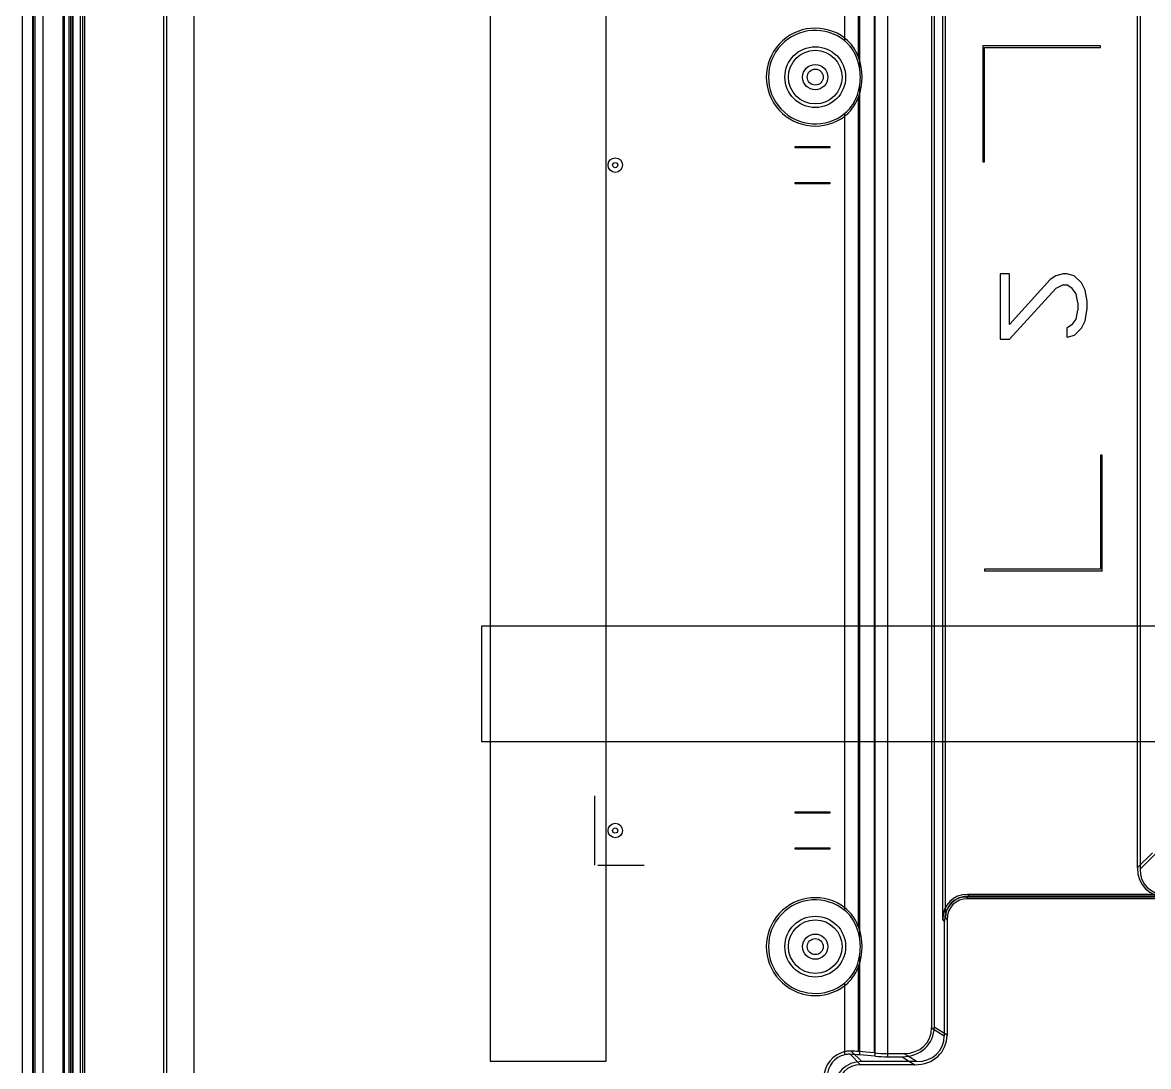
# Model space of a CAD drawing. Header units: inches. Extents: x 67335 to 69337, y -6743 to -3973.
# Drawn here: x 67597.3 to 67791.5, y -5389 to -5208.9 of the extents above; entities that cross this region are included whole.
import ezdxf

# ---------------------------------------------------------------- set-up
doc = ezdxf.new("R2010")
doc.units = ezdxf.units.IN
doc.header["$LTSCALE"] = 2.574606
doc.header["$MEASUREMENT"] = 0
doc.layers.get('0').update_dxf_attribs({"linetype": 'CONTINUOUS'})
doc.layers.add('02___PRT_ALL_AXES', color=7, linetype='CONTINUOUS')

msp = doc.modelspace()

# ---------------------------------------------------------------- linework, layer by layer
at = {"color": 7, "linetype": 'Continuous'}
for p, q in [((67599.4, -4653.14), (67599.4, -5474.66)), ((67600.8, -4654.04), (67600.8, -5474.66)), ((67599.2, -5474.66), (67599.2, -4656.04)), ((67604.3, -5474.66), (67604.3, -4656.04)), ((67604.5, -4656.04), (67604.5, -5474.66)), ((67605.37, -5474.66), (67605.37, -4660.95)), ((67605.58, -4661.07), (67605.58, -5474.66)), ((67605.91, -5474.66), (67605.91, -4661.26)), ((67607.3, -5462.65), (67607.3, -4665.54)), ((67607.72, -5452.2), (67607.72, -4666.51)), ((67608.06, -5452.2), (67608.06, -4666.51)), ((67622.17, -5446.03), (67622.17, -4697.25)), ((67626.9, -5446.14), (67626.9, -4697.25))]:
    msp.add_line(p, q, dxfattribs=at)
at = {"color": 5, "linetype": 'Continuous'}
msp.add_line((67606, -4661.31), (67606, -5474.66), dxfattribs=at)
at = {"linetype": 'Continuous'}
for p, q in [((67739.15, -5212.06), (67739.15, -4692.04)), ((67621.6, -4697.25), (67621.6, -5446.03)), ((67622.17, -5446.03), (67622.17, -4697.25)), ((67626.9, -5446.83), (67626.9, -4697.25)), ((67741.49, -5214.85), (67741.49, -5070.91)), ((67741.67, -5070.25), (67741.67, -5216.63)), ((67744.19, -5073.86), (67744.19, -5386.64)), ((67744.37, -5387.2), (67744.37, -5073.5)), ((67746.52, -5074.64), (67746.52, -5387.3)), ((67754.11, -5101.3), (67754.11, -5382.33)), ((67754.57, -5101.3), (67754.57, -5382.18)), ((67756.02, -5363.61), (67756.02, -5109.99)), ((67756.48, -5363.38), (67756.48, -5110.22)), ((67789.59, -5111.95), (67789.59, -5354.72)), ((67790.06, -5111.72), (67790.06, -5354.95)), ((67762.94, -5212.9), (67762.94, -5232.9)), ((67783.24, -5212.9), (67762.94, -5212.9)), ((67783.24, -5213.2), (67783.24, -5212.9)), ((67763.24, -5232.9), (67763.24, -5213.2)), ((67763.24, -5213.2), (67783.24, -5213.2)), ((67741.67, -5219.97), (67741.67, -5366.63)), ((67741.49, -5364.85), (67741.49, -5221.74)), ((67739.15, -5362.06), (67739.15, -5224.54)), ((67730.56, -5230.48), (67730.56, -5230.28)), ((67730.56, -5230.28), (67736.56, -5230.28)), ((67736.56, -5230.28), (67736.56, -5230.48)), ((67736.56, -5230.48), (67730.56, -5230.48)), ((67762.94, -5232.9), (67763.24, -5232.9)), ((67730.56, -5236.68), (67730.56, -5236.48)), ((67730.56, -5236.48), (67736.56, -5236.48)), ((67736.56, -5236.68), (67730.56, -5236.68)), ((67736.56, -5236.48), (67736.56, -5236.68)), ((67765.94, -5252.25), (67765.94, -5263.5)), ((67767.53, -5252.25), (67765.94, -5252.25)), ((67767.53, -5261), (67767.53, -5252.25)), ((67774.55, -5253.19), (67767.53, -5261)), ((67775.51, -5252.56), (67774.55, -5253.19)), ((67776.79, -5252.25), (67775.51, -5252.56)), ((67777.43, -5252.25), (67776.79, -5252.25)), ((67778.7, -5252.56), (67777.43, -5252.25)), ((67779.98, -5253.81), (67778.7, -5252.56)), ((67775.51, -5254.75), (67767.53, -5263.5)), ((67776.79, -5254.12), (67775.51, -5254.75)), ((67776.79, -5254.12), (67777.43, -5254.12)), ((67778.38, -5254.75), (67777.43, -5254.12)), ((67779.02, -5255.69), (67778.38, -5254.75)), ((67780.62, -5255.06), (67779.98, -5253.81)), ((67780.94, -5256.94), (67780.62, -5255.06)), ((67779.34, -5257.25), (67779.02, -5255.69)), ((67779.34, -5257.25), (67779.34, -5258.5)), ((67780.94, -5258.19), (67780.94, -5256.94)), ((67779.02, -5260.06), (67779.34, -5258.5)), ((67780.62, -5260.37), (67780.94, -5258.19)), ((67778.38, -5261), (67777.43, -5261.62)), ((67778.38, -5261), (67779.02, -5260.06)), ((67779.98, -5261.62), (67780.62, -5260.37)), ((67777.43, -5261.62), (67777.43, -5263.19)), ((67778.7, -5262.87), (67777.43, -5263.19)), ((67779.98, -5261.62), (67778.7, -5262.87)), ((67765.94, -5263.5), (67767.53, -5263.5)), ((67783.24, -5283.5), (67783.24, -5303.2)), ((67783.54, -5283.5), (67783.24, -5283.5)), ((67783.54, -5303.5), (67783.54, -5283.5)), ((67763.24, -5303.2), (67763.24, -5303.5)), ((67783.24, -5303.2), (67763.24, -5303.2)), ((67783.54, -5303.5), (67763.24, -5303.5)), ((67730.56, -5345.27), (67730.56, -5345.07)), ((67730.56, -5345.07), (67736.56, -5345.07)), ((67736.56, -5345.27), (67730.56, -5345.27)), ((67736.56, -5345.07), (67736.56, -5345.27)), ((67730.56, -5351.47), (67730.56, -5351.27)), ((67730.56, -5351.27), (67736.56, -5351.27)), ((67736.56, -5351.47), (67730.56, -5351.47)), ((67736.56, -5351.27), (67736.56, -5351.47)), ((67792.19, -5352.12), (67789.59, -5354.72)), ((67790.06, -5354.95), (67792.65, -5352.35)), ((67760.4, -5360.03), (67760.11, -5359.74)), ((67794.62, -5359.74), (67760.11, -5359.74)), ((67760.35, -5359.28), (67760.63, -5359.57)), ((67794.39, -5359.28), (67760.35, -5359.28)), ((68151.74, -5360.03), (67760.4, -5360.03)), ((67911.54, -5359.57), (67760.63, -5359.57)), ((67756.3, -5363.9), (67756.02, -5363.61)), ((67756.3, -5363.9), (67756.3, -5383.71)), ((67756.48, -5363.38), (67756.77, -5363.67)), ((67756.77, -5363.67), (67756.77, -5383.56)), ((67741.67, -5369.97), (67741.67, -5386.97)), ((67741.49, -5386.4), (67741.49, -5371.74)), ((67739.15, -5386.95), (67739.15, -5374.54)), ((67754.11, -5382.33), (67756.3, -5383.71)), ((67756.77, -5383.56), (67754.57, -5382.18)), ((67741.86, -5388.68), (67740.06, -5386.87)), ((67740.26, -5386.32), (67742.05, -5388.12)), ((67744.19, -5386.64), (67741.49, -5386.4)), ((67744.37, -5387.2), (67741.67, -5386.97)), ((67746.52, -5386.74), (67749.32, -5386.74)), ((67746.52, -5387.3), (67749.02, -5387.3)), ((67749.02, -5387.3), (67751.21, -5388.68)), ((67751.52, -5388.12), (67749.32, -5386.74)), ((67751.21, -5388.68), (67741.86, -5388.68)), ((67751.52, -5388.12), (67742.05, -5388.12))]:
    msp.add_line(p, q, dxfattribs=at)
at = {"color": 1}
for p, q in [((67677.99, -4756.05), (67677.99, -5388.03)), ((67697.99, -5388.03), (67697.99, -4756.05)), ((67676.54, -5332.96), (67676.54, -5312.96)), ((67676.54, -5312.96), (68960.54, -5312.96)), ((68960.54, -5332.96), (67676.54, -5332.96)), ((67677.99, -5388.03), (67697.99, -5388.03))]:
    msp.add_line(p, q, dxfattribs=at)
at = {"color": 6}
for p, q in [((67695.99, -5354.27), (67695.99, -5342.27)), ((67696.54, -5354.27), (67704.54, -5354.27))]:
    msp.add_line(p, q, dxfattribs=at)
at = {"linetype": 'Continuous'}
for centre, radius in [((67734.04, -5218.3), 5.24), ((67734.04, -5218.3), 4.63), ((67734.04, -5218.3), 2.18), ((67734.04, -5218.3), 1.38), ((67699.54, -5233.48), 1.25), ((67699.54, -5233.48), 0.45), ((67699.54, -5348.27), 1.25), ((67699.54, -5348.27), 0.45), ((67734.04, -5368.3), 5.24), ((67734.04, -5368.3), 4.63), ((67734.04, -5368.3), 2.18), ((67734.04, -5368.3), 1.38)]:
    msp.add_circle(centre, radius, dxfattribs=at)
for centre, radius, start, end in [((67734.04, -5218.3), 8.44, 52.6823, 307.3177), ((67734.04, -5218.3), 8.07, 50.6343, 309.3657), ((67734.04, -5368.3), 8.44, 52.6823, 307.3177), ((67734.04, -5368.3), 8.07, 50.6343, 309.3657)]:
    msp.add_arc(centre, radius, start, end, dxfattribs=at)
for centre, major_axis, ratio, start_param, end_param in [((67732, -5218.3), (10.12, 0), 0.979512, 5.928178, 6.638192), ((67732.07, -5218.3), (9.75, 0), 0.979512, -0.175434, 0.175434), ((67796.29, -5353.04), (5.29, 5.29), 0.774597, -3.800651, -2.482535), ((67795.83, -5353.51), (-4.56, -4.56), 0.774597, -0.659058, 0.659058), ((67761.79, -5365.05), (-4.56, 4.56), 0.774597, -0.659058, 0.659058), ((67762.08, -5365.34), (4.56, -4.56), 0.774597, 2.482535, 3.800651), ((67761.33, -5364.59), (-3.83, 3.83), 0.774597, -0.659058, 0.659058), ((67761.62, -5364.88), (-3.83, 3.83), 0.774597, -0.659058, 0.659058), ((67732, -5368.3), (10.12, 0), 0.979512, 5.928178, 6.638192), ((67732.07, -5368.3), (9.75, 0), 0.979512, -0.175434, 0.175434), ((67747.87, -5381.12), (5.94, -3.74), 0.825965, -0.918871, 0.480071), ((67748.34, -5381.42), (5.12, -3.23), 0.825965, -0.918871, 0.480071), ((67750.07, -5382.51), (5.94, -3.74), 0.825965, -0.918871, 0.480071), ((67750.53, -5382.8), (5.12, -3.23), 0.825965, -0.918871, 0.480071), ((67740.86, -5391.62), (3.98, -3.98), 0.889126, 2.62358, 3.868368), ((67740.57, -5391.33), (-3.34, 3.34), 0.889126, -0.522384, 0.726775), ((67739.15, -5390.79), (10.8, 0), 0.36397, 1.335251, 1.487007), ((67739.15, -5389.94), (10, 0), 0.36397, 1.335251, 1.46018), ((67746.52, -5383.1), (10, 0), 0.36397, -1.806341, -1.570796), ((67746.52, -5383.95), (9.2, 0), 0.36397, -1.806341, -1.570796), ((67742.68, -5393.44), (3.98, -3.98), 0.889126, 2.414818, 3.868368), ((67742.39, -5393.15), (3.34, -3.34), 0.889126, 2.414818, 3.868368)]:
    msp.add_ellipse(centre, major_axis=major_axis, ratio=ratio, start_param=start_param, end_param=end_param, dxfattribs=at)
for points, knots in [([(67741.49, -5214.85), (67741.31, -5214.4), (67740.91, -5213.54), (67740.12, -5212.44), (67739.48, -5211.84), (67739.15, -5211.59)], [0, 0, 0, 0, 0.360473, 0.693404, 1, 1, 1, 1]), ([(67741.67, -5216.63), (67741.56, -5215.99), (67741.2, -5214.77), (67740.33, -5213.22), (67739.55, -5212.39), (67739.15, -5212.06)], [0, 0, 0, 0, 0.370059, 0.706672, 1, 1, 1, 1]), ([(67739.15, -5224.54), (67739.56, -5224.2), (67740.34, -5223.36), (67741.21, -5221.8), (67741.56, -5220.6), (67741.67, -5219.97)], [0, 0, 0, 0, 0.299453, 0.63568, 1, 1, 1, 1]), ([(67739.15, -5225.01), (67739.49, -5224.76), (67740.12, -5224.15), (67740.91, -5223.04), (67741.32, -5222.2), (67741.49, -5221.74)], [0, 0, 0, 0, 0.310531, 0.643232, 1, 1, 1, 1]), ([(67741.49, -5364.85), (67741.31, -5364.4), (67740.91, -5363.54), (67740.12, -5362.44), (67739.48, -5361.84), (67739.15, -5361.59)], [0, 0, 0, 0, 0.360478, 0.693573, 1, 1, 1, 1]), ([(67741.67, -5366.63), (67741.56, -5365.99), (67741.2, -5364.77), (67740.33, -5363.22), (67739.55, -5362.39), (67739.15, -5362.06)], [0, 0, 0, 0, 0.370059, 0.706672, 1, 1, 1, 1]), ([(67739.15, -5374.54), (67739.56, -5374.2), (67740.34, -5373.36), (67741.21, -5371.8), (67741.56, -5370.6), (67741.67, -5369.97)], [0, 0, 0, 0, 0.299453, 0.63568, 1, 1, 1, 1]), ([(67739.15, -5375.01), (67739.49, -5374.76), (67740.12, -5374.15), (67740.91, -5373.04), (67741.32, -5372.2), (67741.49, -5371.74)], [0, 0, 0, 0, 0.310572, 0.643374, 1, 1, 1, 1]), ([(67740.26, -5386.32), (67740.13, -5386.32), (67739.88, -5386.32), (67739.51, -5386.35), (67739.27, -5386.39), (67739.15, -5386.42)], [0, 0, 0, 0, 0.342855, 0.676435, 1, 1, 1, 1]), ([(67740.06, -5386.87), (67739.95, -5386.87), (67739.75, -5386.87), (67739.44, -5386.9), (67739.25, -5386.93), (67739.15, -5386.95)], [0, 0, 0, 0, 0.345899, 0.678336, 1, 1, 1, 1])]:
    msp.add_open_spline(points, degree=3, knots=knots, dxfattribs=at)
at = {"layer": '02___PRT_ALL_AXES', "color": 2, "linetype": 'Continuous'}
msp.add_line((67597.3, -5477.46), (67597.3, -4652.88), dxfattribs=at)
at = {"layer": '02___PRT_ALL_AXES', "color": 7, "linetype": 'Continuous'}
msp.add_line((67599, -4652.64), (67599, -5477.46), dxfattribs=at)

doc.saveas('drawing.dxf')
